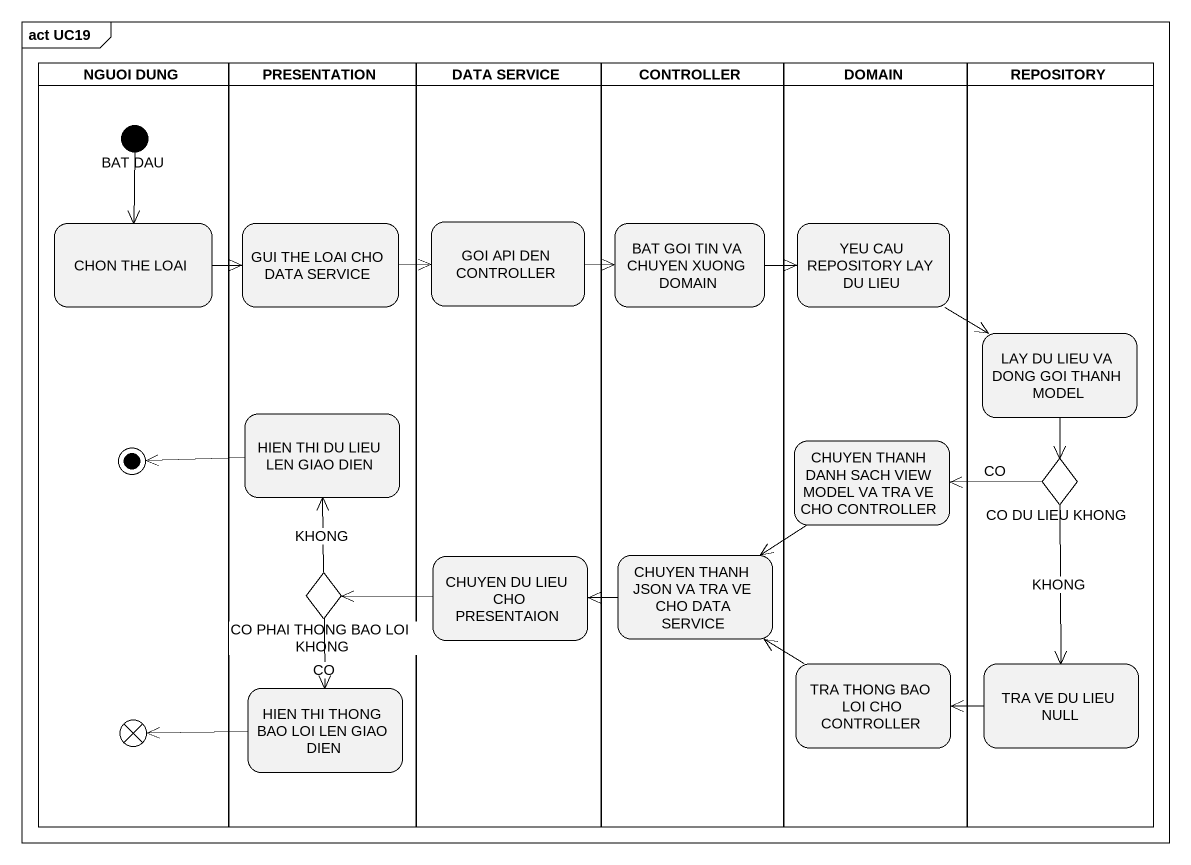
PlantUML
@startuml
mainframe act UC19
hide empty description
state "NGUOI DUNG" as NGUOI_DUNG <<partition>> {
  state "BAT DAU" as BAT_DAU <<start>>
  state "CHON THE LOAI" as CHON_THE_LOAI
  state final1 <<end>>
  state flowfinal1 <<end>>
}
state PRESENTATION <<partition>> {
  state "GUI THE LOAI CHO DATA SERVICE" as GUI_THE_LOAI_CHO_DATA
  state "HIEN THI DU LIEU LEN GIAO DIEN" as HIEN_THI_DU_LIEU_LEN_GIAO
  state "CO PHAI THONG BAO LOI KHONG" as CO_PHAI_THONG_BAO_LOI_KHONG <<choice>>
  state "HIEN THI THONG BAO LOI LEN GIAO DIEN" as HIEN_THI_THONG_BAO_LOI_LEN
}
state "DATA SERVICE" as DATA_SERVICE <<partition>> {
  state "GOI API DEN CONTROLLER" as GOI_API_DEN_CONTROLLER
  state "CHUYEN DU LIEU CHO PRESENTAION" as CHUYEN_DU_LIEU_CHO
}
state CONTROLLER <<partition>> {
  state "BAT GOI TIN VA CHUYEN XUONG DOMAIN" as BAT_GOI_TIN_VA_CHUYEN_XUONG
  state "CHUYEN THANH JSON VA TRA VE CHO DATA SERVICE" as CHUYEN_THANH_JSON_VA_TRA_VE
}
state DOMAIN <<partition>> {
  state "YEU CAU REPOSITORY LAY DU LIEU" as YEU_CAU_REPOSITORY_LAY_DU
  state "CHUYEN THANH DANH SACH VIEW MODEL VA TRA VE CHO CONTROLLER" as CHUYEN_THANH_DANH_SACH_VIEW
  state "TRA THONG BAO LOI CHO CONTROLLER" as TRA_THONG_BAO_LOI_CHO
}
state REPOSITORY <<partition>> {
  state "LAY DU LIEU VA DONG GOI THANH MODEL" as LAY_DU_LIEU_VA_DONG_GOI
  state "CO DU LIEU KHONG" as CO_DU_LIEU_KHONG <<choice>>
  state "TRA VE DU LIEU NULL" as TRA_VE_DU_LIEU_NULL
}
BAT_DAU --> CHON_THE_LOAI
CHON_THE_LOAI -right-> GUI_THE_LOAI_CHO_DATA
GUI_THE_LOAI_CHO_DATA -right-> GOI_API_DEN_CONTROLLER
GOI_API_DEN_CONTROLLER -right-> BAT_GOI_TIN_VA_CHUYEN_XUONG
BAT_GOI_TIN_VA_CHUYEN_XUONG -right-> YEU_CAU_REPOSITORY_LAY_DU
YEU_CAU_REPOSITORY_LAY_DU -right-> LAY_DU_LIEU_VA_DONG_GOI
LAY_DU_LIEU_VA_DONG_GOI --> CO_DU_LIEU_KHONG
HIEN_THI_DU_LIEU_LEN_GIAO -left-> final1
CHUYEN_THANH_DANH_SACH_VIEW --> CHUYEN_THANH_JSON_VA_TRA_VE
CO_DU_LIEU_KHONG -left-> CHUYEN_THANH_DANH_SACH_VIEW : CO
CO_DU_LIEU_KHONG --> TRA_VE_DU_LIEU_NULL : KHONG
CO_PHAI_THONG_BAO_LOI_KHONG -up-> HIEN_THI_DU_LIEU_LEN_GIAO : KHONG
CO_PHAI_THONG_BAO_LOI_KHONG --> HIEN_THI_THONG_BAO_LOI_LEN : CO
CHUYEN_DU_LIEU_CHO -left-> CO_PHAI_THONG_BAO_LOI_KHONG
CHUYEN_THANH_JSON_VA_TRA_VE -left-> CHUYEN_DU_LIEU_CHO
TRA_THONG_BAO_LOI_CHO -up-> CHUYEN_THANH_JSON_VA_TRA_VE
TRA_VE_DU_LIEU_NULL -left-> TRA_THONG_BAO_LOI_CHO
HIEN_THI_THONG_BAO_LOI_LEN -left-> flowfinal1
@enduml
